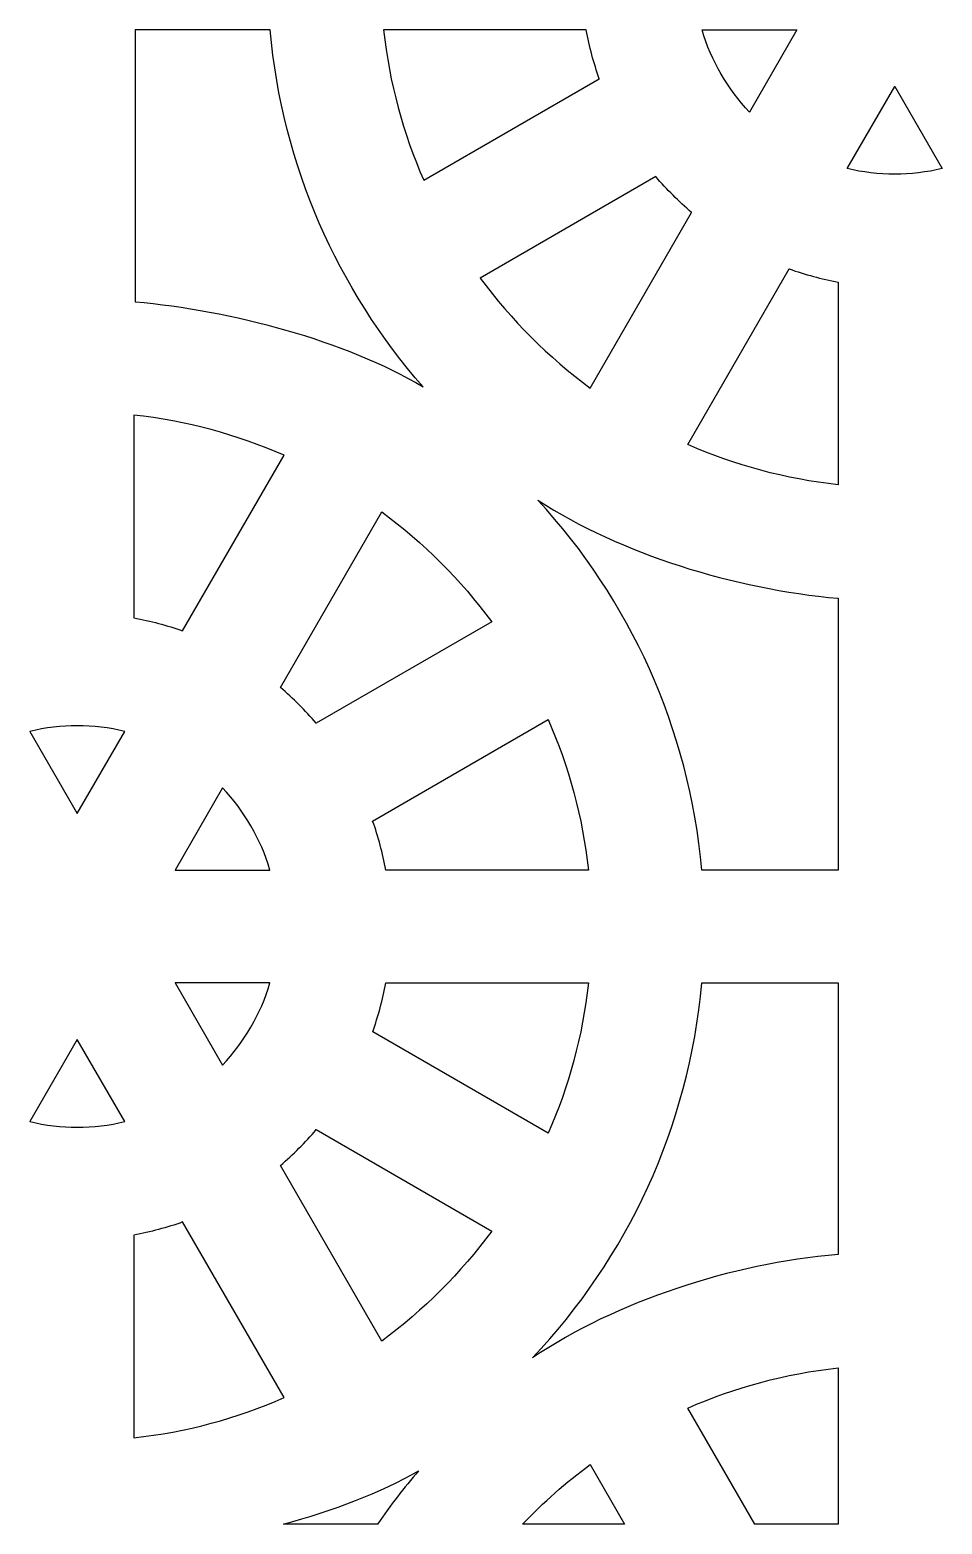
# Model space of a CAD drawing. Header units: centimetres. Extents: x -87 to 87, y -88 to 88.
# Drawn here: x -62.97 to -48.43, y -87.8 to -63.98 of the extents above; entities that cross this region are included whole.
import ezdxf

# ---------------------------------------------------------------- set-up
doc = ezdxf.new("R2010")
doc.units = ezdxf.units.CM
doc.header["$MEASUREMENT"] = 0
doc.layers.add('layer 1', color=7, linetype='Continuous')

msp = doc.modelspace()

# ---------------------------------------------------------------- linework, layer by layer
at = {"layer": 'layer 1', "color": 114}
for points, knots in [([(-56.70195, -69.6757), (-57.94944, -68.93242), (-59.76932, -68.45406), (-61.29426, -68.31798), (-61.29426, -68.31798), (-61.29426, -68.31798), (-61.29397, -63.98496), (-61.29397, -63.98496), (-61.29397, -63.98496), (-61.29397, -63.98496), (-59.14166, -63.98496), (-59.14166, -63.98496), (-59.14166, -63.98496), (-58.94795, -66.15577), (-58.06019, -68.12719), (-56.70195, -69.6757)], [0, 0, 0, 0, 0.2, 0.2, 0.2, 0.2, 0.4, 0.4, 0.4, 0.4, 0.6, 0.6, 0.6, 0.6, 1, 1, 1, 1]), ([(-56.69171, -66.38172), (-57.02028, -65.63449), (-57.24061, -64.82895), (-57.33278, -63.98497), (-57.33278, -63.98497), (-57.33278, -63.98497), (-54.10083, -63.98489), (-54.10083, -63.98489), (-54.10083, -63.98489), (-54.05207, -64.25312), (-53.98198, -64.51395), (-53.89222, -64.76545), (-53.89222, -64.76545), (-53.89222, -64.76545), (-56.69171, -66.38172), (-56.69171, -66.38172)], [0, 0, 0, 0, 0.2, 0.2, 0.2, 0.2, 0.4, 0.4, 0.4, 0.4, 0.6, 0.6, 0.6, 0.6, 1, 1, 1, 1]), ([(-51.49635, -65.29426), (-51.49635, -65.29426), (-50.74046, -63.98496), (-50.74046, -63.98496), (-50.74046, -63.98496), (-50.74046, -63.98496), (-52.25326, -63.98496), (-52.25326, -63.98496), (-52.25326, -63.98496), (-52.10776, -64.48219), (-51.84474, -64.92933), (-51.49635, -65.29426)], [0, 0, 0, 0, 0.25, 0.25, 0.25, 0.25, 0.5, 0.5, 0.5, 0.5, 1, 1, 1, 1]), ([(-48.42525, -66.19507), (-48.42525, -66.19507), (-49.18162, -64.88498), (-49.18162, -64.88498), (-49.18162, -64.88498), (-49.18162, -64.88498), (-49.93794, -66.19507), (-49.93794, -66.19507), (-49.93794, -66.19507), (-49.44326, -66.31499), (-48.91993, -66.315), (-48.42525, -66.19507)], [0, 0, 0, 0, 0.25, 0.25, 0.25, 0.25, 0.5, 0.5, 0.5, 0.5, 1, 1, 1, 1]), ([(-54.03632, -69.6936), (-54.70574, -69.20096), (-55.29767, -68.60914), (-55.79029, -67.93975), (-55.79029, -67.93975), (-55.79029, -67.93975), (-52.99092, -66.32354), (-52.99092, -66.32354), (-52.99092, -66.32354), (-52.81628, -66.52874), (-52.62535, -66.71964), (-52.42013, -66.89429), (-52.42013, -66.89429), (-52.42013, -66.89429), (-54.03632, -69.6936), (-54.03632, -69.6936)], [0, 0, 0, 0, 0.2, 0.2, 0.2, 0.2, 0.4, 0.4, 0.4, 0.4, 0.6, 0.6, 0.6, 0.6, 1, 1, 1, 1]), ([(-50.08164, -71.23615), (-50.08164, -71.23615), (-50.08161, -68.00419), (-50.08161, -68.00419), (-50.08161, -68.00419), (-50.34981, -67.95541), (-50.61057, -67.88529), (-50.86202, -67.79556), (-50.86202, -67.79556), (-50.86202, -67.79556), (-52.47836, -70.59511), (-52.47836, -70.59511), (-52.47836, -70.59511), (-51.73115, -70.92367), (-50.9256, -71.14399), (-50.08164, -71.23615)], [0, 0, 0, 0, 0.2, 0.2, 0.2, 0.2, 0.4, 0.4, 0.4, 0.4, 0.6, 0.6, 0.6, 0.6, 1, 1, 1, 1]), ([(-60.53701, -73.56542), (-60.78847, -73.47569), (-61.04924, -73.4055), (-61.31745, -73.35672), (-61.31745, -73.35672), (-61.31745, -73.35672), (-61.31742, -70.12476), (-61.31742, -70.12476), (-61.31742, -70.12476), (-60.47346, -70.21693), (-59.66804, -70.43753), (-58.92082, -70.76609), (-58.92082, -70.76609), (-58.92082, -70.76609), (-60.53701, -73.56542), (-60.53701, -73.56542)], [0, 0, 0, 0, 0.2, 0.2, 0.2, 0.2, 0.4, 0.4, 0.4, 0.4, 0.6, 0.6, 0.6, 0.6, 1, 1, 1, 1]), ([(-55.60881, -73.42122), (-56.10143, -72.75179), (-56.69345, -72.1603), (-57.36288, -71.66764), (-57.36288, -71.66764), (-57.36288, -71.66764), (-58.97888, -74.46663), (-58.97888, -74.46663), (-58.97888, -74.46663), (-58.77368, -74.64126), (-58.58276, -74.83218), (-58.40812, -75.03739), (-58.40812, -75.03739), (-58.40812, -75.03739), (-55.60881, -73.42122), (-55.60881, -73.42122)], [0, 0, 0, 0, 0.2, 0.2, 0.2, 0.2, 0.4, 0.4, 0.4, 0.4, 0.6, 0.6, 0.6, 0.6, 1, 1, 1, 1]), ([(-50.08164, -77.37595), (-50.08164, -77.37595), (-50.08165, -73.04503), (-50.08165, -73.04503), (-50.08165, -73.04503), (-51.74311, -72.89677), (-53.54405, -72.3419), (-54.87169, -71.48075), (-54.87169, -71.48075), (-53.41455, -73.05806), (-52.45977, -75.10796), (-52.25738, -77.37595), (-52.25738, -77.37595), (-52.25738, -77.37595), (-50.08164, -77.37595), (-50.08164, -77.37595)], [0, 0, 0, 0, 0.2, 0.2, 0.2, 0.2, 0.4, 0.4, 0.4, 0.4, 0.6, 0.6, 0.6, 0.6, 1, 1, 1, 1]), ([(-54.70729, -74.97919), (-54.70729, -74.97919), (-57.5069, -76.59553), (-57.5069, -76.59553), (-57.5069, -76.59553), (-57.41717, -76.847), (-57.34682, -77.10773), (-57.29805, -77.37595), (-57.29805, -77.37595), (-57.29805, -77.37595), (-54.06626, -77.37595), (-54.06626, -77.37595), (-54.06626, -77.37595), (-54.15843, -76.53197), (-54.37874, -75.7264), (-54.70729, -74.97919)], [0, 0, 0, 0, 0.2, 0.2, 0.2, 0.2, 0.4, 0.4, 0.4, 0.4, 0.6, 0.6, 0.6, 0.6, 1, 1, 1, 1]), ([(-61.46103, -75.16584), (-61.46103, -75.16584), (-62.2174, -76.47593), (-62.2174, -76.47593), (-62.2174, -76.47593), (-62.2174, -76.47593), (-62.97372, -75.16584), (-62.97372, -75.16584), (-62.97372, -75.16584), (-62.47904, -75.04592), (-61.95571, -75.04591), (-61.46103, -75.16584)], [0, 0, 0, 0, 0.25, 0.25, 0.25, 0.25, 0.5, 0.5, 0.5, 0.5, 1, 1, 1, 1]), ([(-60.65856, -77.37595), (-60.65856, -77.37595), (-59.90262, -76.06665), (-59.90262, -76.06665), (-59.90262, -76.06665), (-59.55426, -76.43154), (-59.29129, -76.87869), (-59.14579, -77.37595), (-59.14579, -77.37595), (-59.14579, -77.37595), (-60.65856, -77.37595), (-60.65856, -77.37595)], [0, 0, 0, 0, 0.25, 0.25, 0.25, 0.25, 0.5, 0.5, 0.5, 0.5, 1, 1, 1, 1]), ([(-60.65851, -79.17593), (-60.65851, -79.17593), (-59.14577, -79.17595), (-59.14577, -79.17595), (-59.14577, -79.17595), (-59.29128, -79.67318), (-59.55428, -80.12029), (-59.90262, -80.48515), (-59.90262, -80.48515), (-59.90262, -80.48515), (-60.65851, -79.17593), (-60.65851, -79.17593)], [0, 0, 0, 0, 0.25, 0.25, 0.25, 0.25, 0.5, 0.5, 0.5, 0.5, 1, 1, 1, 1]), ([(-54.7073, -81.57262), (-54.37875, -80.82543), (-54.15844, -80.0199), (-54.06626, -79.17595), (-54.06626, -79.17595), (-54.06626, -79.17595), (-57.29824, -79.17595), (-57.29824, -79.17595), (-57.29824, -79.17595), (-57.347, -79.4441), (-57.41717, -79.70482), (-57.50689, -79.95624), (-57.50689, -79.95624), (-57.50689, -79.95624), (-54.7073, -81.57262), (-54.7073, -81.57262)], [0, 0, 0, 0, 0.2, 0.2, 0.2, 0.2, 0.4, 0.4, 0.4, 0.4, 0.6, 0.6, 0.6, 0.6, 1, 1, 1, 1]), ([(-50.08402, -79.17595), (-50.08402, -79.17595), (-50.08402, -79.17596), (-50.08402, -79.17596), (-50.08402, -79.17596), (-50.08402, -79.17596), (-52.25739, -79.17596), (-52.25739, -79.17596), (-52.25739, -79.17596), (-52.46327, -81.48286), (-53.45291, -83.56458), (-54.95808, -85.15286), (-54.95808, -85.15286), (-53.60174, -84.24288), (-51.79993, -83.65611), (-50.08403, -83.50298), (-50.08403, -83.50298), (-50.08403, -83.50298), (-50.08402, -79.17596), (-50.08402, -79.17596), (-50.08402, -79.17596), (-50.08402, -79.17596), (-50.08402, -79.17595), (-50.08402, -79.17595)], [0, 0, 0, 0, 0.14285714, 0.14285714, 0.14285714, 0.14285714, 0.28571429, 0.28571429, 0.28571429, 0.28571429, 0.42857143, 0.42857143, 0.42857143, 0.42857143, 0.57142857, 0.57142857, 0.57142857, 0.57142857, 0.71428571, 0.71428571, 0.71428571, 0.71428571, 1, 1, 1, 1]), ([(-62.97372, -81.38593), (-62.97372, -81.38593), (-62.21739, -80.07592), (-62.21739, -80.07592), (-62.21739, -80.07592), (-62.21739, -80.07592), (-61.46101, -81.38595), (-61.46101, -81.38595), (-61.46101, -81.38595), (-61.95577, -81.50594), (-62.47896, -81.50589), (-62.97372, -81.38593)], [0, 0, 0, 0, 0.25, 0.25, 0.25, 0.25, 0.5, 0.5, 0.5, 0.5, 1, 1, 1, 1]), ([(-58.97887, -82.08515), (-58.97887, -82.08515), (-57.36266, -84.88454), (-57.36266, -84.88454), (-57.36266, -84.88454), (-56.69326, -84.39192), (-56.10136, -83.80003), (-55.60874, -83.13063), (-55.60874, -83.13063), (-55.60874, -83.13063), (-58.4081, -81.51437), (-58.4081, -81.51437), (-58.4081, -81.51437), (-58.58273, -81.71957), (-58.77366, -81.91051), (-58.97887, -82.08515)], [0, 0, 0, 0, 0.2, 0.2, 0.2, 0.2, 0.4, 0.4, 0.4, 0.4, 0.6, 0.6, 0.6, 0.6, 1, 1, 1, 1]), ([(-61.31742, -86.42699), (-61.31742, -86.42699), (-61.31742, -83.19508), (-61.31742, -83.19508), (-61.31742, -83.19508), (-61.04924, -83.14631), (-60.78848, -83.07614), (-60.53703, -82.9864), (-60.53703, -82.9864), (-60.53703, -82.9864), (-58.92068, -85.78599), (-58.92068, -85.78599), (-58.92068, -85.78599), (-59.6679, -86.11455), (-60.47346, -86.3348), (-61.31742, -86.42699)], [0, 0, 0, 0, 0.2, 0.2, 0.2, 0.2, 0.4, 0.4, 0.4, 0.4, 0.6, 0.6, 0.6, 0.6, 1, 1, 1, 1]), ([(-51.41303, -87.80218), (-51.41303, -87.80218), (-50.08399, -87.80219), (-50.08399, -87.80219), (-50.08399, -87.80219), (-50.08399, -87.80219), (-50.08402, -85.31186), (-50.08402, -85.31186), (-50.08402, -85.31186), (-50.92798, -85.40402), (-51.73353, -85.62434), (-52.48074, -85.9529), (-52.48074, -85.9529), (-52.48074, -85.9529), (-51.41303, -87.80218), (-51.41303, -87.80218)], [0, 0, 0, 0, 0.2, 0.2, 0.2, 0.2, 0.4, 0.4, 0.4, 0.4, 0.6, 0.6, 0.6, 0.6, 1, 1, 1, 1]), ([(-55.11598, -87.80218), (-55.11598, -87.80218), (-53.49149, -87.80218), (-53.49149, -87.80218), (-53.49149, -87.80218), (-53.49149, -87.80218), (-54.0387, -86.85441), (-54.0387, -86.85441), (-54.0387, -86.85441), (-54.42499, -87.13869), (-54.78549, -87.456), (-55.11598, -87.80218)], [0, 0, 0, 0, 0.25, 0.25, 0.25, 0.25, 0.5, 0.5, 0.5, 0.5, 1, 1, 1, 1]), ([(-58.92993, -87.80219), (-58.92993, -87.80219), (-57.42809, -87.80218), (-57.42809, -87.80218), (-57.42809, -87.80218), (-57.22517, -87.50725), (-57.00682, -87.22375), (-56.77423, -86.95284), (-56.77423, -86.95284), (-57.3787, -87.30013), (-58.1382, -87.58609), (-58.92993, -87.80219)], [0, 0, 0, 0, 0.25, 0.25, 0.25, 0.25, 0.5, 0.5, 0.5, 0.5, 1, 1, 1, 1])]:
    msp.add_open_spline(points, degree=3, knots=knots, dxfattribs=at)
at = {"layer": 'layer 1', "color": 250, "lineweight": 9}
for points, knots in [([(-56.70195, -69.6757), (-57.94944, -68.93242), (-59.76932, -68.45406), (-61.29426, -68.31798), (-61.29426, -68.31798), (-61.29426, -68.31798), (-61.29397, -63.98496), (-61.29397, -63.98496), (-61.29397, -63.98496), (-61.29397, -63.98496), (-59.14166, -63.98496), (-59.14166, -63.98496), (-59.14166, -63.98496), (-58.94795, -66.15577), (-58.06019, -68.12719), (-56.70195, -69.6757)], [0, 0, 0, 0, 0.2, 0.2, 0.2, 0.2, 0.4, 0.4, 0.4, 0.4, 0.6, 0.6, 0.6, 0.6, 1, 1, 1, 1]), ([(-56.69171, -66.38172), (-57.02028, -65.63449), (-57.24061, -64.82895), (-57.33278, -63.98497), (-57.33278, -63.98497), (-57.33278, -63.98497), (-54.10083, -63.98489), (-54.10083, -63.98489), (-54.10083, -63.98489), (-54.05207, -64.25312), (-53.98198, -64.51395), (-53.89222, -64.76545), (-53.89222, -64.76545), (-53.89222, -64.76545), (-56.69171, -66.38172), (-56.69171, -66.38172)], [0, 0, 0, 0, 0.2, 0.2, 0.2, 0.2, 0.4, 0.4, 0.4, 0.4, 0.6, 0.6, 0.6, 0.6, 1, 1, 1, 1]), ([(-51.49635, -65.29426), (-51.49635, -65.29426), (-50.74046, -63.98496), (-50.74046, -63.98496), (-50.74046, -63.98496), (-50.74046, -63.98496), (-52.25326, -63.98496), (-52.25326, -63.98496), (-52.25326, -63.98496), (-52.10776, -64.48219), (-51.84474, -64.92933), (-51.49635, -65.29426)], [0, 0, 0, 0, 0.25, 0.25, 0.25, 0.25, 0.5, 0.5, 0.5, 0.5, 1, 1, 1, 1]), ([(-48.42525, -66.19507), (-48.42525, -66.19507), (-49.18162, -64.88498), (-49.18162, -64.88498), (-49.18162, -64.88498), (-49.18162, -64.88498), (-49.93794, -66.19507), (-49.93794, -66.19507), (-49.93794, -66.19507), (-49.44326, -66.31499), (-48.91993, -66.315), (-48.42525, -66.19507)], [0, 0, 0, 0, 0.25, 0.25, 0.25, 0.25, 0.5, 0.5, 0.5, 0.5, 1, 1, 1, 1]), ([(-54.03632, -69.6936), (-54.70574, -69.20096), (-55.29767, -68.60914), (-55.79029, -67.93975), (-55.79029, -67.93975), (-55.79029, -67.93975), (-52.99092, -66.32354), (-52.99092, -66.32354), (-52.99092, -66.32354), (-52.81628, -66.52874), (-52.62535, -66.71964), (-52.42013, -66.89429), (-52.42013, -66.89429), (-52.42013, -66.89429), (-54.03632, -69.6936), (-54.03632, -69.6936)], [0, 0, 0, 0, 0.2, 0.2, 0.2, 0.2, 0.4, 0.4, 0.4, 0.4, 0.6, 0.6, 0.6, 0.6, 1, 1, 1, 1]), ([(-50.08164, -71.23615), (-50.08164, -71.23615), (-50.08161, -68.00419), (-50.08161, -68.00419), (-50.08161, -68.00419), (-50.34981, -67.95541), (-50.61057, -67.88529), (-50.86202, -67.79556), (-50.86202, -67.79556), (-50.86202, -67.79556), (-52.47836, -70.59511), (-52.47836, -70.59511), (-52.47836, -70.59511), (-51.73115, -70.92367), (-50.9256, -71.14399), (-50.08164, -71.23615)], [0, 0, 0, 0, 0.2, 0.2, 0.2, 0.2, 0.4, 0.4, 0.4, 0.4, 0.6, 0.6, 0.6, 0.6, 1, 1, 1, 1]), ([(-60.53701, -73.56542), (-60.78847, -73.47569), (-61.04924, -73.4055), (-61.31745, -73.35672), (-61.31745, -73.35672), (-61.31745, -73.35672), (-61.31742, -70.12476), (-61.31742, -70.12476), (-61.31742, -70.12476), (-60.47346, -70.21693), (-59.66804, -70.43753), (-58.92082, -70.76609), (-58.92082, -70.76609), (-58.92082, -70.76609), (-60.53701, -73.56542), (-60.53701, -73.56542)], [0, 0, 0, 0, 0.2, 0.2, 0.2, 0.2, 0.4, 0.4, 0.4, 0.4, 0.6, 0.6, 0.6, 0.6, 1, 1, 1, 1]), ([(-55.60881, -73.42122), (-56.10143, -72.75179), (-56.69345, -72.1603), (-57.36288, -71.66764), (-57.36288, -71.66764), (-57.36288, -71.66764), (-58.97888, -74.46663), (-58.97888, -74.46663), (-58.97888, -74.46663), (-58.77368, -74.64126), (-58.58276, -74.83218), (-58.40812, -75.03739), (-58.40812, -75.03739), (-58.40812, -75.03739), (-55.60881, -73.42122), (-55.60881, -73.42122)], [0, 0, 0, 0, 0.2, 0.2, 0.2, 0.2, 0.4, 0.4, 0.4, 0.4, 0.6, 0.6, 0.6, 0.6, 1, 1, 1, 1]), ([(-50.08164, -77.37595), (-50.08164, -77.37595), (-50.08165, -73.04503), (-50.08165, -73.04503), (-50.08165, -73.04503), (-51.74311, -72.89677), (-53.54405, -72.3419), (-54.87169, -71.48075), (-54.87169, -71.48075), (-53.41455, -73.05806), (-52.45977, -75.10796), (-52.25738, -77.37595), (-52.25738, -77.37595), (-52.25738, -77.37595), (-50.08164, -77.37595), (-50.08164, -77.37595)], [0, 0, 0, 0, 0.2, 0.2, 0.2, 0.2, 0.4, 0.4, 0.4, 0.4, 0.6, 0.6, 0.6, 0.6, 1, 1, 1, 1]), ([(-54.70729, -74.97919), (-54.70729, -74.97919), (-57.5069, -76.59553), (-57.5069, -76.59553), (-57.5069, -76.59553), (-57.41717, -76.847), (-57.34682, -77.10773), (-57.29805, -77.37595), (-57.29805, -77.37595), (-57.29805, -77.37595), (-54.06626, -77.37595), (-54.06626, -77.37595), (-54.06626, -77.37595), (-54.15843, -76.53197), (-54.37874, -75.7264), (-54.70729, -74.97919)], [0, 0, 0, 0, 0.2, 0.2, 0.2, 0.2, 0.4, 0.4, 0.4, 0.4, 0.6, 0.6, 0.6, 0.6, 1, 1, 1, 1]), ([(-61.46103, -75.16584), (-61.46103, -75.16584), (-62.2174, -76.47593), (-62.2174, -76.47593), (-62.2174, -76.47593), (-62.2174, -76.47593), (-62.97372, -75.16584), (-62.97372, -75.16584), (-62.97372, -75.16584), (-62.47904, -75.04592), (-61.95571, -75.04591), (-61.46103, -75.16584)], [0, 0, 0, 0, 0.25, 0.25, 0.25, 0.25, 0.5, 0.5, 0.5, 0.5, 1, 1, 1, 1]), ([(-60.65856, -77.37595), (-60.65856, -77.37595), (-59.90262, -76.06665), (-59.90262, -76.06665), (-59.90262, -76.06665), (-59.55426, -76.43154), (-59.29129, -76.87869), (-59.14579, -77.37595), (-59.14579, -77.37595), (-59.14579, -77.37595), (-60.65856, -77.37595), (-60.65856, -77.37595)], [0, 0, 0, 0, 0.25, 0.25, 0.25, 0.25, 0.5, 0.5, 0.5, 0.5, 1, 1, 1, 1]), ([(-60.65851, -79.17593), (-60.65851, -79.17593), (-59.14577, -79.17595), (-59.14577, -79.17595), (-59.14577, -79.17595), (-59.29128, -79.67318), (-59.55428, -80.12029), (-59.90262, -80.48515), (-59.90262, -80.48515), (-59.90262, -80.48515), (-60.65851, -79.17593), (-60.65851, -79.17593)], [0, 0, 0, 0, 0.25, 0.25, 0.25, 0.25, 0.5, 0.5, 0.5, 0.5, 1, 1, 1, 1]), ([(-54.7073, -81.57262), (-54.37875, -80.82543), (-54.15844, -80.0199), (-54.06626, -79.17595), (-54.06626, -79.17595), (-54.06626, -79.17595), (-57.29824, -79.17595), (-57.29824, -79.17595), (-57.29824, -79.17595), (-57.347, -79.4441), (-57.41717, -79.70482), (-57.50689, -79.95624), (-57.50689, -79.95624), (-57.50689, -79.95624), (-54.7073, -81.57262), (-54.7073, -81.57262)], [0, 0, 0, 0, 0.2, 0.2, 0.2, 0.2, 0.4, 0.4, 0.4, 0.4, 0.6, 0.6, 0.6, 0.6, 1, 1, 1, 1]), ([(-50.08402, -79.17595), (-50.08402, -79.17595), (-50.08402, -79.17596), (-50.08402, -79.17596), (-50.08402, -79.17596), (-50.08402, -79.17596), (-52.25739, -79.17596), (-52.25739, -79.17596), (-52.25739, -79.17596), (-52.46327, -81.48286), (-53.45291, -83.56458), (-54.95808, -85.15286), (-54.95808, -85.15286), (-53.60174, -84.24288), (-51.79993, -83.65611), (-50.08403, -83.50298), (-50.08403, -83.50298), (-50.08403, -83.50298), (-50.08402, -79.17596), (-50.08402, -79.17596), (-50.08402, -79.17596), (-50.08402, -79.17596), (-50.08402, -79.17595), (-50.08402, -79.17595)], [0, 0, 0, 0, 0.14285714, 0.14285714, 0.14285714, 0.14285714, 0.28571429, 0.28571429, 0.28571429, 0.28571429, 0.42857143, 0.42857143, 0.42857143, 0.42857143, 0.57142857, 0.57142857, 0.57142857, 0.57142857, 0.71428571, 0.71428571, 0.71428571, 0.71428571, 1, 1, 1, 1]), ([(-62.97372, -81.38593), (-62.97372, -81.38593), (-62.21739, -80.07592), (-62.21739, -80.07592), (-62.21739, -80.07592), (-62.21739, -80.07592), (-61.46101, -81.38595), (-61.46101, -81.38595), (-61.46101, -81.38595), (-61.95577, -81.50594), (-62.47896, -81.50589), (-62.97372, -81.38593)], [0, 0, 0, 0, 0.25, 0.25, 0.25, 0.25, 0.5, 0.5, 0.5, 0.5, 1, 1, 1, 1]), ([(-58.97887, -82.08515), (-58.97887, -82.08515), (-57.36266, -84.88454), (-57.36266, -84.88454), (-57.36266, -84.88454), (-56.69326, -84.39192), (-56.10136, -83.80003), (-55.60874, -83.13063), (-55.60874, -83.13063), (-55.60874, -83.13063), (-58.4081, -81.51437), (-58.4081, -81.51437), (-58.4081, -81.51437), (-58.58273, -81.71957), (-58.77366, -81.91051), (-58.97887, -82.08515)], [0, 0, 0, 0, 0.2, 0.2, 0.2, 0.2, 0.4, 0.4, 0.4, 0.4, 0.6, 0.6, 0.6, 0.6, 1, 1, 1, 1]), ([(-61.31742, -86.42699), (-61.31742, -86.42699), (-61.31742, -83.19508), (-61.31742, -83.19508), (-61.31742, -83.19508), (-61.04924, -83.14631), (-60.78848, -83.07614), (-60.53703, -82.9864), (-60.53703, -82.9864), (-60.53703, -82.9864), (-58.92068, -85.78599), (-58.92068, -85.78599), (-58.92068, -85.78599), (-59.6679, -86.11455), (-60.47346, -86.3348), (-61.31742, -86.42699)], [0, 0, 0, 0, 0.2, 0.2, 0.2, 0.2, 0.4, 0.4, 0.4, 0.4, 0.6, 0.6, 0.6, 0.6, 1, 1, 1, 1]), ([(-51.41303, -87.80218), (-51.41303, -87.80218), (-50.08399, -87.80219), (-50.08399, -87.80219), (-50.08399, -87.80219), (-50.08399, -87.80219), (-50.08402, -85.31186), (-50.08402, -85.31186), (-50.08402, -85.31186), (-50.92798, -85.40402), (-51.73353, -85.62434), (-52.48074, -85.9529), (-52.48074, -85.9529), (-52.48074, -85.9529), (-51.41303, -87.80218), (-51.41303, -87.80218)], [0, 0, 0, 0, 0.2, 0.2, 0.2, 0.2, 0.4, 0.4, 0.4, 0.4, 0.6, 0.6, 0.6, 0.6, 1, 1, 1, 1]), ([(-55.11598, -87.80218), (-55.11598, -87.80218), (-53.49149, -87.80218), (-53.49149, -87.80218), (-53.49149, -87.80218), (-53.49149, -87.80218), (-54.0387, -86.85441), (-54.0387, -86.85441), (-54.0387, -86.85441), (-54.42499, -87.13869), (-54.78549, -87.456), (-55.11598, -87.80218)], [0, 0, 0, 0, 0.25, 0.25, 0.25, 0.25, 0.5, 0.5, 0.5, 0.5, 1, 1, 1, 1]), ([(-58.92993, -87.80219), (-58.92993, -87.80219), (-57.42809, -87.80218), (-57.42809, -87.80218), (-57.42809, -87.80218), (-57.22517, -87.50725), (-57.00682, -87.22375), (-56.77423, -86.95284), (-56.77423, -86.95284), (-57.3787, -87.30013), (-58.1382, -87.58609), (-58.92993, -87.80219)], [0, 0, 0, 0, 0.25, 0.25, 0.25, 0.25, 0.5, 0.5, 0.5, 0.5, 1, 1, 1, 1])]:
    msp.add_open_spline(points, degree=3, knots=knots, dxfattribs=at)

doc.saveas('drawing.dxf')
